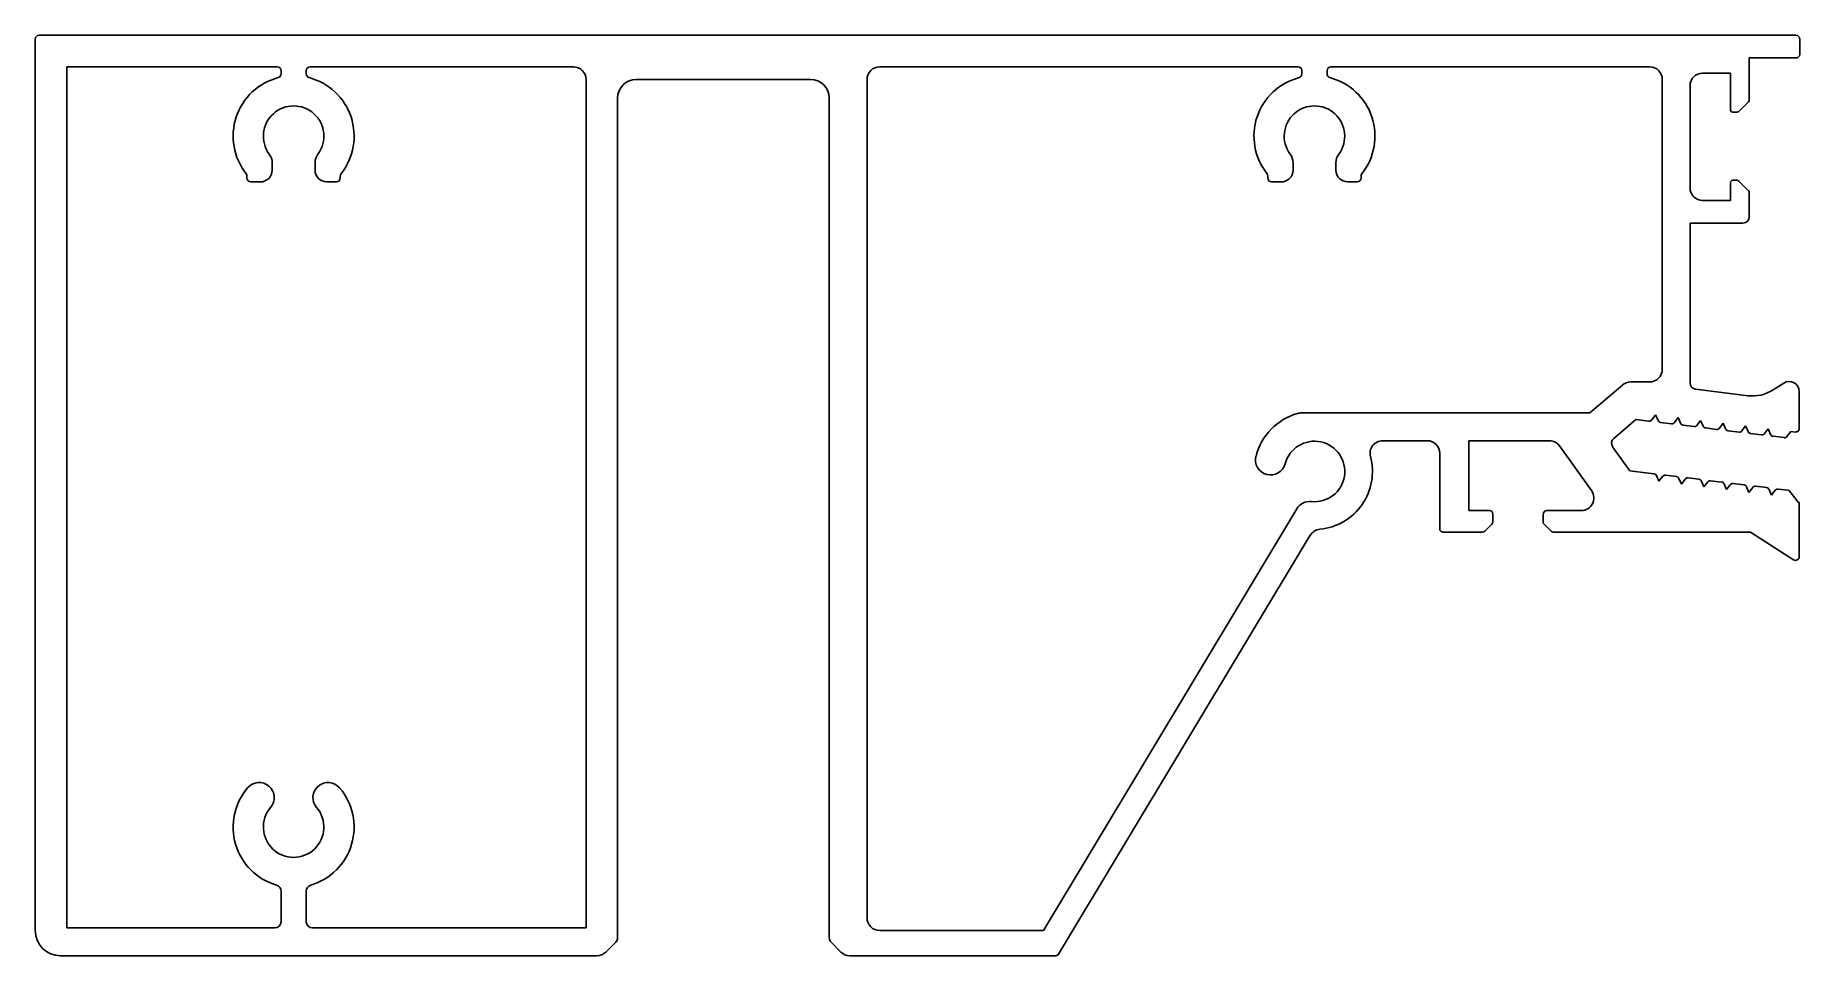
# Model space of a CAD drawing. Extents: x 2806 to 2946, y 1793 to 1866.
import ezdxf

# ---------------------------------------------------------------- set-up
doc = ezdxf.new("R2010")
doc.units = 0
doc.layers.get('0').update_dxf_attribs({"linetype": 'CONTINUOUS'})

msp = doc.modelspace()

# ---------------------------------------------------------------- linework, layer by layer
for p, q in [((2806.45, 1794.54), (2806.45, 1865.25)), ((2806.75, 1865.55), (2946.15, 1865.55)), ((2946.45, 1865.25), (2946.45, 1864.05)), ((2942.45, 1863.75), (2942.45, 1860.45)), ((2946.15, 1863.75), (2942.45, 1863.75)), ((2808.95, 1794.74), (2808.95, 1863.05)), ((2808.95, 1863.05), (2825.65, 1863.05)), ((2825.95, 1862.75), (2825.95, 1862.48)), ((2827.95, 1862.48), (2827.95, 1862.75)), ((2828.25, 1863.05), (2849.15, 1863.05)), ((2850.15, 1862.05), (2850.15, 1794.74)), ((2867.95, 1862.05), (2854.15, 1862.05)), ((2872.45, 1795.54), (2872.45, 1862.05)), ((2873.45, 1863.05), (2906.65, 1863.05)), ((2906.95, 1862.75), (2906.95, 1862.48)), ((2908.95, 1862.48), (2908.95, 1862.75)), ((2909.25, 1863.05), (2934.55, 1863.05)), ((2935.55, 1862.05), (2935.55, 1839.05)), ((2940.95, 1862.55), (2938.75, 1862.55)), ((2940.95, 1859.65), (2940.95, 1862.55)), ((2937.75, 1861.55), (2937.75, 1853.45)), ((2852.65, 1860.55), (2852.65, 1793.96)), ((2869.45, 1793.96), (2869.45, 1860.55)), ((2941.47, 1859.45), (2941.15, 1859.45)), ((2942.38, 1860.28), (2941.61, 1859.51)), ((2825.25, 1854.86), (2825.25, 1855.42)), ((2828.65, 1855.42), (2828.65, 1854.86)), ((2906.25, 1854.86), (2906.25, 1855.42)), ((2909.65, 1855.42), (2909.65, 1854.86)), ((2823.25, 1854.38), (2823.25, 1854.22)), ((2823.55, 1853.92), (2824.31, 1853.92)), ((2829.59, 1853.92), (2830.35, 1853.92)), ((2830.65, 1854.22), (2830.65, 1854.38)), ((2904.25, 1854.38), (2904.25, 1854.22)), ((2904.55, 1853.92), (2905.31, 1853.92)), ((2910.59, 1853.92), (2911.35, 1853.92)), ((2911.65, 1854.22), (2911.65, 1854.38)), ((2940.95, 1852.45), (2940.95, 1853.85)), ((2941.15, 1854.05), (2941.47, 1854.05)), ((2941.61, 1853.99), (2942.38, 1853.22)), ((2938.75, 1852.45), (2940.95, 1852.45)), ((2942.45, 1853.05), (2942.45, 1851.15)), ((2937.75, 1837.97), (2937.75, 1850.65)), ((2941.95, 1850.65), (2937.75, 1850.65)), ((2932.39, 1837.81), (2929.79, 1835.59)), ((2934.55, 1838.05), (2933.04, 1838.05)), ((2938.19, 1837.47), (2942.35, 1836.96)), ((2944.35, 1837.42), (2945.18, 1837.96)), ((2946.42, 1837.29), (2946.42, 1834.38)), ((2929.79, 1835.59), (2906.89, 1835.59)), ((2935.02, 1835.44), (2934.72, 1835.05)), ((2935.21, 1834.99), (2935.02, 1835.44)), ((2933.46, 1835.08), (2931.7, 1833.57)), ((2934.49, 1834.95), (2933.46, 1835.08)), ((2936.28, 1834.73), (2935.41, 1834.84)), ((2936.8, 1835.22), (2936.51, 1834.83)), ((2937, 1834.77), (2936.8, 1835.22)), ((2938.07, 1834.51), (2937.2, 1834.62)), ((2938.59, 1835), (2938.3, 1834.61)), ((2938.78, 1834.55), (2938.59, 1835)), ((2939.85, 1834.29), (2938.98, 1834.4)), ((2940.38, 1834.78), (2940.08, 1834.39)), ((2940.57, 1834.33), (2940.38, 1834.78)), ((2941.64, 1834.07), (2940.77, 1834.18)), ((2942.16, 1834.56), (2941.87, 1834.17)), ((2942.36, 1834.11), (2942.16, 1834.56)), ((2943.95, 1834.34), (2943.66, 1833.95)), ((2944.14, 1833.89), (2943.95, 1834.34)), ((2945.74, 1834.12), (2945.44, 1833.73)), ((2946.08, 1834.08), (2945.74, 1834.12)), ((2916.89, 1833.39), (2913.36, 1833.39)), ((2920.19, 1833.39), (2920.19, 1827.85)), ((2926.59, 1833.39), (2920.19, 1833.39)), ((2929.93, 1829.43), (2927.4, 1832.98)), ((2931.61, 1832.9), (2932.96, 1831.01)), ((2943.43, 1833.85), (2942.56, 1833.96)), ((2945.21, 1833.64), (2944.34, 1833.74)), ((2917.89, 1826.4), (2917.89, 1832.39)), ((2932.96, 1831.01), (2934.89, 1830.77)), ((2935.09, 1830.62), (2935.28, 1830.17)), ((2935.28, 1830.17), (2935.57, 1830.56)), ((2935.8, 1830.66), (2936.67, 1830.55)), ((2936.87, 1830.4), (2937.06, 1829.95)), ((2937.06, 1829.95), (2937.36, 1830.34)), ((2937.59, 1830.44), (2938.46, 1830.33)), ((2938.66, 1830.18), (2938.85, 1829.73)), ((2938.85, 1829.73), (2939.15, 1830.12)), ((2939.38, 1830.22), (2940.25, 1830.11)), ((2940.45, 1829.96), (2940.64, 1829.51)), ((2940.64, 1829.51), (2940.93, 1829.9)), ((2941.16, 1830), (2942.03, 1829.89)), ((2942.23, 1829.74), (2942.42, 1829.29)), ((2942.42, 1829.29), (2942.72, 1829.68)), ((2942.95, 1829.78), (2943.82, 1829.68)), ((2944.02, 1829.52), (2944.21, 1829.07)), ((2944.21, 1829.07), (2944.51, 1829.47)), ((2944.74, 1829.56), (2945.51, 1829.47)), ((2945.68, 1829.37), (2946.36, 1828.5)), ((2906.54, 1827.98), (2886.45, 1794.54)), ((2920.19, 1827.85), (2921.84, 1827.85)), ((2922.09, 1827.6), (2922.09, 1826.95)), ((2926.09, 1826.95), (2926.09, 1827.55)), ((2926.39, 1827.85), (2929.12, 1827.85)), ((2946.42, 1828.35), (2946.42, 1824.2)), ((2907.61, 1825.89), (2887.65, 1792.66)), ((2921.29, 1826.15), (2918.14, 1826.15)), ((2922.02, 1826.78), (2921.47, 1826.22)), ((2926.72, 1826.22), (2926.17, 1826.78)), ((2942.56, 1826.15), (2926.9, 1826.15)), ((2945.95, 1823.95), (2942.56, 1826.15)), ((2825.95, 1797.66), (2825.95, 1795.24)), ((2827.95, 1795.24), (2827.95, 1797.66)), ((2825.45, 1794.74), (2808.95, 1794.74)), ((2850.15, 1794.74), (2828.45, 1794.74)), ((2852.51, 1793.61), (2851.73, 1792.83)), ((2870.37, 1792.83), (2869.6, 1793.61)), ((2886.45, 1794.54), (2873.45, 1794.54)), ((2849.45, 1792.54), (2808.45, 1792.54)), ((2851.02, 1792.54), (2849.45, 1792.54)), ((2887.44, 1792.54), (2871.08, 1792.54))]:
    msp.add_line(p, q)
for centre, radius, start, end in [((2806.75, 1865.25), 0.3, 90, 180), ((2946.15, 1865.25), 0.3, 0, 90), ((2946.15, 1864.05), 0.3, 270, 360), ((2826.95, 1857.55), 4.8, 104.7664, 218.3436), ((2825.65, 1862.75), 0.3, 0, 90), ((2825.65, 1862.48), 0.3, 284.7664, 360), ((2828.25, 1862.75), 0.3, 90, 180), ((2828.25, 1862.48), 0.3, 180, 255.2322), ((2826.95, 1857.55), 4.8, 321.6572, 75.2322), ((2849.15, 1862.05), 1, 0, 90), ((2854.15, 1860.55), 1.5, 90, 180), ((2867.95, 1860.55), 1.5, 0, 90), ((2873.45, 1862.05), 1, 90, 180), ((2907.95, 1857.55), 4.8, 104.7664, 218.3436), ((2906.65, 1862.75), 0.3, 0, 90), ((2906.65, 1862.48), 0.3, 284.7664, 360), ((2909.25, 1862.75), 0.3, 90, 180), ((2909.25, 1862.48), 0.3, 180, 255.2322), ((2907.95, 1857.55), 4.8, 321.6572, 75.2322), ((2934.55, 1862.05), 1, 0, 90), ((2938.75, 1861.55), 1, 90, 180), ((2826.95, 1857.55), 2.4, 323.6639, 216.3361), ((2907.95, 1857.55), 2.4, 323.6639, 216.3361), ((2941.15, 1859.65), 0.2, 180, 270), ((2941.47, 1859.65), 0.2, 270, 315), ((2942.2, 1860.45), 0.25, 315, 360), ((2824.05, 1855.42), 1.2, 0, 36.3361), ((2829.85, 1855.42), 1.2, 143.6639, 180), ((2905.05, 1855.42), 1.2, 0, 36.3361), ((2910.85, 1855.42), 1.2, 143.6639, 180), ((2822.95, 1854.38), 0.3, 0, 38.3436), ((2823.55, 1854.22), 0.3, 180, 270), ((2824.31, 1854.86), 0.941, 270, 360), ((2829.59, 1854.86), 0.94, 180, 270), ((2830.35, 1854.22), 0.3, 270, 0), ((2830.95, 1854.38), 0.3, 141.6572, 180), ((2903.95, 1854.38), 0.3, 0, 38.3436), ((2904.55, 1854.22), 0.3, 180, 270), ((2905.31, 1854.86), 0.941, 270, 360), ((2910.59, 1854.86), 0.94, 180, 270), ((2911.35, 1854.22), 0.3, 270, 0), ((2911.95, 1854.38), 0.3, 141.6572, 180), ((2941.15, 1853.85), 0.2, 90, 180), ((2941.47, 1853.85), 0.2, 45, 90), ((2938.75, 1853.45), 1, 180, 270), ((2942.2, 1853.05), 0.25, 0, 45), ((2941.95, 1851.15), 0.5, 270, 0), ((2934.55, 1839.05), 1, 270, 360), ((2933.04, 1837.05), 1, 90, 130.5), ((2938.25, 1837.97), 0.5, 180, 263), ((2942.71, 1839.94), 3, 263, 303), ((2945.62, 1837.29), 0.8, 0, 123), ((2907.95, 1830.95), 4.8, 106.2216, 165.1182), ((2906.89, 1834.59), 1, 90, 106.2216), ((2934.52, 1835.2), 0.25, 263, 323), ((2935.44, 1835.09), 0.25, 203, 263), ((2936.31, 1834.98), 0.25, 263, 323), ((2937.23, 1834.87), 0.25, 203, 263), ((2938.1, 1834.76), 0.25, 263, 323), ((2939.01, 1834.65), 0.25, 203, 263), ((2939.88, 1834.54), 0.25, 263, 323), ((2940.8, 1834.43), 0.25, 203, 263), ((2941.67, 1834.32), 0.25, 263, 323), ((2942.59, 1834.21), 0.25, 203, 263), ((2946.12, 1834.38), 0.3, 263, 0), ((2907.95, 1830.95), 2.4, 263.9645, 165.1182), ((2913.36, 1832.39), 1, 90, 194.9929), ((2916.89, 1832.39), 1, 0, 90), ((2926.59, 1832.39), 1, 35.5, 90), ((2932.02, 1833.19), 0.5, 130.5, 215.5), ((2943.46, 1834.1), 0.25, 263, 323), ((2944.37, 1833.99), 0.25, 203, 263), ((2945.24, 1833.88), 0.25, 263, 323), ((2904.47, 1831.87), 1.2, 165.1182, 345.1182), ((2907.95, 1830.95), 4.6, 275.3533, 14.9929), ((2934.86, 1830.52), 0.25, 23, 83), ((2935.77, 1830.41), 0.25, 83, 143), ((2936.64, 1830.3), 0.25, 23, 83), ((2937.56, 1830.19), 0.25, 83, 143), ((2938.43, 1830.09), 0.25, 23, 83), ((2939.35, 1829.97), 0.25, 83, 143), ((2940.22, 1829.87), 0.25, 23, 83), ((2941.13, 1829.75), 0.25, 83, 143), ((2942, 1829.65), 0.25, 23, 83), ((2907.57, 1827.37), 1.2, 83.9645, 149.003), ((2929.12, 1828.85), 1, 270, 35.5), ((2942.92, 1829.53), 0.25, 83, 143), ((2943.79, 1829.43), 0.25, 23, 83), ((2944.71, 1829.31), 0.25, 83, 143), ((2945.48, 1829.22), 0.25, 38, 83), ((2946.17, 1828.35), 0.25, 0, 38), ((2921.84, 1827.6), 0.25, 0, 90), ((2926.39, 1827.55), 0.3, 90, 180), ((2908.47, 1825.37), 1, 95.3533, 149.003), ((2918.14, 1826.4), 0.25, 180, 269.9962), ((2921.29, 1826.4), 0.25, 269.9962, 315), ((2921.84, 1826.95), 0.25, 315, 0), ((2926.34, 1826.95), 0.25, 180, 225), ((2926.9, 1826.4), 0.25, 225, 270), ((2946.12, 1824.2), 0.3, 237, 0), ((2824.21, 1805.08), 1.2, 319.4712, 139.4712), ((2829.68, 1805.08), 1.2, 40.5288, 220.5288), ((2826.95, 1802.74), 4.8, 139.4712, 253.5595), ((2826.95, 1802.74), 4.8, 286.4405, 40.5288), ((2826.95, 1802.74), 2.4, 139.4712, 40.5288), ((2825.45, 1797.66), 0.5, 0, 73.5595), ((2828.45, 1797.66), 0.5, 106.4405, 180), ((2825.45, 1795.24), 0.5, 270, 360), ((2828.45, 1795.24), 0.5, 180, 270), ((2873.45, 1795.54), 1, 180, 270), ((2808.45, 1794.54), 2, 180, 270), ((2852.15, 1793.96), 0.5, 315, 360), ((2869.95, 1793.96), 0.5, 180, 225), ((2851.02, 1793.54), 1, 270, 315), ((2871.08, 1793.54), 1, 225, 270), ((2887.44, 1792.79), 0.25, 270, 329.003)]:
    msp.add_arc(centre, radius, start, end)

doc.saveas('drawing.dxf')
